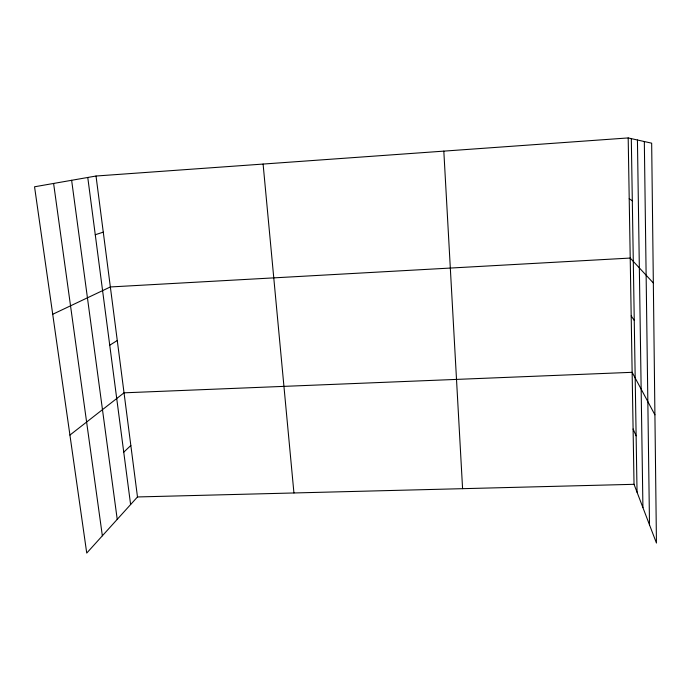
<?xml version="1.0" encoding="UTF-8"?>
<svg xmlns="http://www.w3.org/2000/svg" width="691" height="691" viewBox="0 0 691 691"><rect width="100%" height="100%" fill="white"/><g stroke="black" fill="none" stroke-linecap="round" stroke-linejoin="round"><path stroke-width="1.04" d="M634.027 484.313L137.483 496.95L86.738 553.068L34.55 186.786L96.023 176.024L628.188 137.932L651.665 143.175L656.45 543.048L634.027 484.313L628.188 137.932M123.741 452.173L130.832 445.496M69.929 435.071L124.026 392.825L632.144 372.311L654.913 414.825M109.731 345.224L117.271 340.499M52.715 314.267L110.353 286.955L630.209 258.063L653.332 282.973M95.263 234.733L103.27 232.15M629.216 198.758L632.317 200.805M631.185 315.899L634.252 320.434M633.094 429.007L636.126 435.831M53.604 183.452L102.354 535.801M71.631 180.291L117.228 519.356M87.766 177.466L130.608 504.56M96.023 176.024L137.483 496.95M263.098 164.061L293.934 492.968M443.821 151.13L462.581 488.675M631.306 138.623L637.042 492.199M637.43 139.997L642.924 507.617M644.323 141.534L649.505 524.849"/></g></svg>
